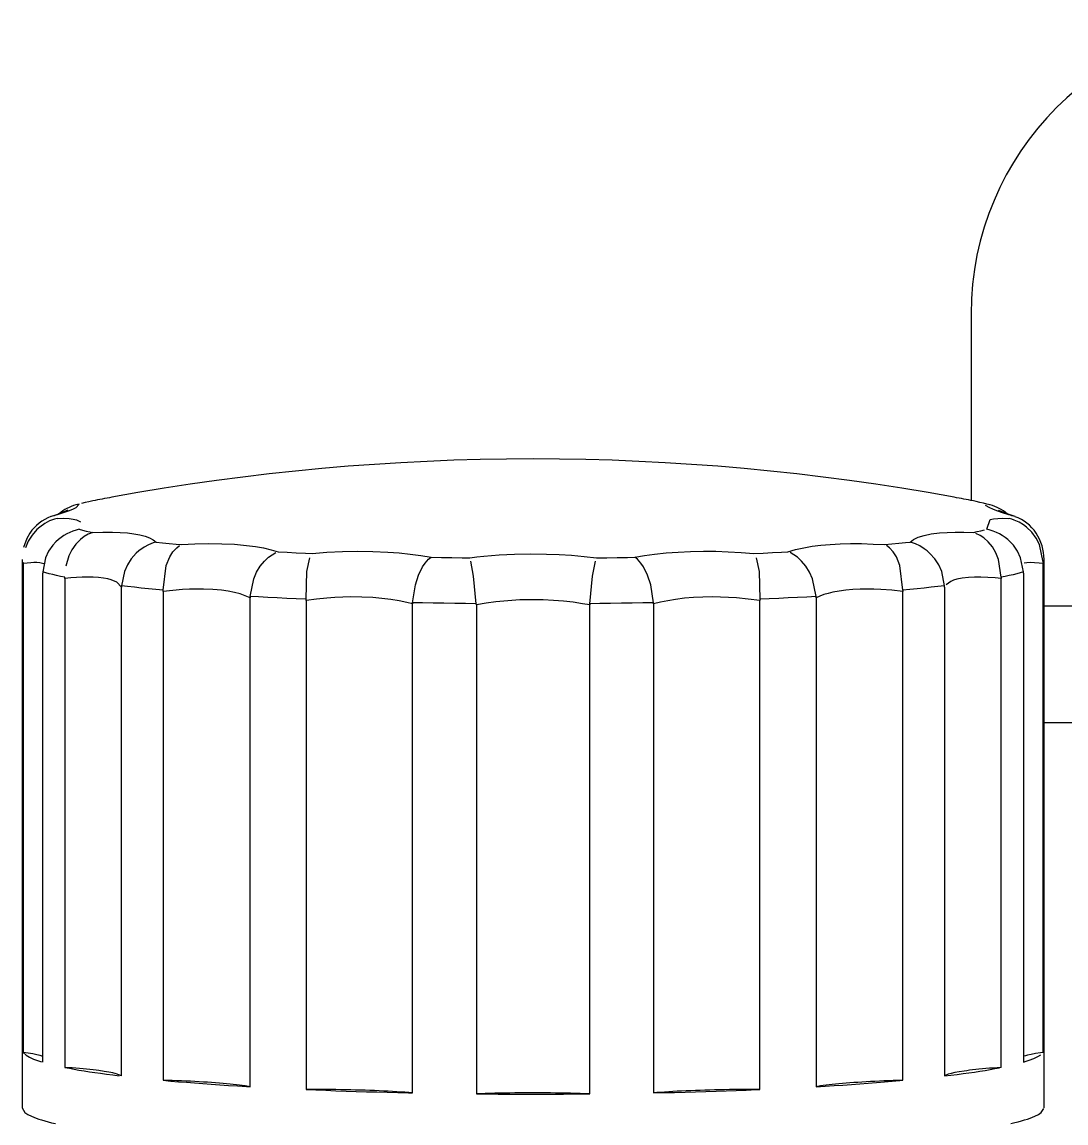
# Model space of a CAD drawing. Header units: millimetres. Extents: x 441156 to 441876, y 4514765 to 4515211.
# Drawn here: x 441489.779 to 441489.9578, y 4514937.398 to 4514937.5866 of the extents above; entities that cross this region are included whole.
import ezdxf

# ---------------------------------------------------------------- set-up
doc = ezdxf.new("R2010")
doc.units = ezdxf.units.MM
doc.layers.add('Piantone', color=5, linetype='Continuous')
doc.layers.add('Staffa', color=8, linetype='Continuous')

msp = doc.modelspace()

# ---------------------------------------------------------------- linework, layer by layer
at = {"layer": 'Piantone', "color": 254, "linetype": 'Continuous'}
for p, q in [((441489.7888053364, 4514937.504005873), (441489.788231937, 4514937.503871009)), ((441489.9447696859, 4514937.503870737), (441489.9441952985, 4514937.504005873)), ((441489.9447727884, 4514937.503869883), (441489.944670196, 4514937.503898003)), ((441489.7790003174, 4514937.494537937), (441489.7790003174, 4514937.400635974)), ((441489.7791761183, 4514937.493838386), (441489.7791757136, 4514937.494055315)), ((441489.9538249213, 4514937.494055315), (441489.9538245166, 4514937.493838386)), ((441489.9540003174, 4514937.400635974), (441489.9540003174, 4514937.494537937)), ((441489.7791761183, 4514937.493838386), (441489.7791761183, 4514937.410114742)), ((441489.7825481055, 4514937.492388393), (441489.7825463046, 4514937.492172554)), ((441489.7825463046, 4514937.40844891), (441489.7825463046, 4514937.492172554)), ((441489.9504543303, 4514937.492172554), (441489.9504525294, 4514937.492388393)), ((441489.9504543303, 4514937.492172554), (441489.9504543303, 4514937.40844891)), ((441489.9538245166, 4514937.410114742), (441489.9538245166, 4514937.493838386)), ((441489.7863385191, 4514937.491264476), (441489.7863359578, 4514937.491481359)), ((441489.7863385191, 4514937.491264476), (441489.7863385191, 4514937.407540833)), ((441489.9466646771, 4514937.491481359), (441489.9466621157, 4514937.491264476)), ((441489.9466621157, 4514937.407540833), (441489.9466621157, 4514937.491264476)), ((441489.7960463731, 4514937.490015493), (441489.7960425839, 4514937.489799568)), ((441489.7960425839, 4514937.406075925), (441489.7960425839, 4514937.489799568)), ((441489.8031696159, 4514937.489059296), (441489.8031652067, 4514937.489276073)), ((441489.8031696159, 4514937.489059296), (441489.8031696159, 4514937.405335653)), ((441489.8180424263, 4514937.488188067), (441489.8180371057, 4514937.487972002)), ((441489.9149635292, 4514937.487972002), (441489.9149582086, 4514937.488188067)), ((441489.9298354281, 4514937.489276073), (441489.929831019, 4514937.489059296)), ((441489.929831019, 4514937.405335653), (441489.929831019, 4514937.489059296)), ((441489.936958051, 4514937.489799568), (441489.9369542617, 4514937.490015493)), ((441489.936958051, 4514937.489799568), (441489.936958051, 4514937.406075925)), ((441489.8180371057, 4514937.404248359), (441489.8180371057, 4514937.487972002)), ((441489.82763933, 4514937.487488824), (441489.8276336048, 4514937.487705444)), ((441489.82763933, 4514937.487488824), (441489.82763933, 4514937.40376518)), ((441489.8458832162, 4514937.487126528), (441489.8458770061, 4514937.486910287)), ((441489.8458770061, 4514937.403186643), (441489.8458770061, 4514937.486910287)), ((441489.8567962527, 4514937.486742481), (441489.856789902, 4514937.486958915)), ((441489.8567962527, 4514937.486742481), (441489.8567962527, 4514937.403018837)), ((441489.8762107328, 4514937.486958915), (441489.8762043822, 4514937.486742481)), ((441489.8762043822, 4514937.403018837), (441489.8762043822, 4514937.486742481)), ((441489.8871236288, 4514937.486910287), (441489.8871174187, 4514937.487126528)), ((441489.8871236288, 4514937.486910287), (441489.8871236288, 4514937.403186643)), ((441489.9053670301, 4514937.487705444), (441489.9053613049, 4514937.487488824)), ((441489.9053613049, 4514937.40376518), (441489.9053613049, 4514937.487488824)), ((441489.9149635292, 4514937.487972002), (441489.9149635292, 4514937.404248359))]:
    msp.add_line(p, q, dxfattribs=at)
for points in [[(441489.7888053364, 4514937.504005873, 0), (441489.7889818585, 4514937.504008203, 0), (441489.7891105011, 4514937.503996727, 0), (441489.7892222441, 4514937.503927991, 0), (441489.7891206302, 4514937.503799216, 0), (441489.7887925233, 4514937.503604557, 0), (441489.7882407282, 4514937.503348518, 0), (441489.7876484514, 4514937.503103808, 0), (441489.7869218691, 4514937.502823083, 0), (441489.7860468211, 4514937.502501289, 0), (441489.7850407855, 4514937.502145112, 0)], [(441489.7911014564, 4514937.504555698, 0), (441489.7904330192, 4514937.504409488, 0), (441489.7898019014, 4514937.504262024, 0), (441489.7892084126, 4514937.504113377, 0), (441489.7888053364, 4514937.504005873, 0)], [(441489.9441952985, 4514937.504005873, 0), (441489.9436290304, 4514937.504155323, 0), (441489.9430249222, 4514937.504303644, 0), (441489.9423832702, 4514937.504450763, 0), (441489.9418991785, 4514937.504555698, 0)], [(441489.9479598494, 4514937.502145112, 0), (441489.9468744585, 4514937.502529927, 0), (441489.9459390774, 4514937.502875886, 0), (441489.9452505395, 4514937.503144516, 0), (441489.944690867, 4514937.503378532, 0), (441489.9442564588, 4514937.503580065, 0), (441489.9439604606, 4514937.503743672, 0), (441489.9438041046, 4514937.503869, 0), (441489.9437891946, 4514937.503954782, 0), (441489.9439195463, 4514937.504001082, 0), (441489.9441952985, 4514937.504005873, 0)], [(441489.7850407855, 4514937.501560001, 0), (441489.7849864461, 4514937.501547008, 0), (441489.7845598784, 4514937.501429756, 0), (441489.7841391778, 4514937.501286686, 0), (441489.7837244339, 4514937.501117402, 0), (441489.7833266311, 4514937.500926798, 0), (441489.7829158632, 4514937.500698455, 0), (441489.7825178758, 4514937.500443494, 0), (441489.7820258495, 4514937.500076087, 0), (441489.7815608286, 4514937.49966626, 0), (441489.781120789, 4514937.499209216, 0), (441489.7807160813, 4514937.49871227, 0), (441489.7803713141, 4514937.498210957, 0), (441489.780064376, 4514937.497679065, 0), (441489.7797948988, 4514937.497111366, 0), (441489.7795704045, 4514937.496518117, 0), (441489.7793999483, 4514937.495928089, 0), (441489.7792759764, 4514937.495321449, 0), (441489.7791998651, 4514937.494692828, 0), (441489.7791811664, 4514937.49437429, 0), (441489.7791757136, 4514937.494055315, 0)], [(441489.7868583909, 4514937.502946458, 0), (441489.7868534536, 4514937.502944126, 0), (441489.786801967, 4514937.502920724, 0), (441489.786673769, 4514937.502865234, 0), (441489.7864391796, 4514937.502768542, 0), (441489.7860620999, 4514937.502620208, 0), (441489.7855074501, 4514937.502411245, 0), (441489.784750296, 4514937.502136815, 0), (441489.783970579, 4514937.501862786, 0)], [(441489.7850407855, 4514937.502145112, 0), (441489.7849864225, 4514937.501987794, 0), (441489.784972051, 4514937.50183041, 0), (441489.7849976781, 4514937.501673037, 0), (441489.7850407855, 4514937.501560001, 0)], [(441489.7850407855, 4514937.501560001, 0), (441489.7861261764, 4514937.501574098, 0), (441489.7870615575, 4514937.501533912, 0), (441489.7877500954, 4514937.501453531, 0), (441489.7883097679, 4514937.501331358, 0), (441489.7887441761, 4514937.501164426, 0), (441489.7890401743, 4514937.500955431, 0), (441489.7891965302, 4514937.500704023, 0), (441489.7892114402, 4514937.50041236, 0), (441489.7890810886, 4514937.500075116, 0), (441489.7888053364, 4514937.499699241, 0)], [(441489.9441952985, 4514937.499699241, 0), (441489.9440187764, 4514937.499920311, 0), (441489.9438901338, 4514937.50012913, 0), (441489.9437783908, 4514937.500523535, 0), (441489.9438800046, 4514937.500858491, 0), (441489.9442081116, 4514937.501138379, 0), (441489.9447599067, 4514937.501350585, 0), (441489.9453521835, 4514937.501469214, 0), (441489.9460787658, 4514937.501544059, 0), (441489.9469538138, 4514937.501574908, 0), (441489.9479598494, 4514937.501560001, 0)], [(441489.9490324456, 4514937.501861989, 0), (441489.9488550555, 4514937.501923773, 0), (441489.9478610739, 4514937.502277106, 0), (441489.9471738292, 4514937.502531226, 0), (441489.9466847978, 4514937.502720152, 0), (441489.9463748953, 4514937.502845949, 0), (441489.9462077564, 4514937.502917497, 0), (441489.9461412898, 4514937.502947509, 0), (441489.9461344053, 4514937.502950753, 0)], [(441489.9479598494, 4514937.501560001, 0), (441489.9480142124, 4514937.501717318, 0), (441489.9480285839, 4514937.501874702, 0), (441489.9480029568, 4514937.502032075, 0), (441489.9479598494, 4514937.502145112, 0)], [(441489.9538249213, 4514937.494055315, 0), (441489.9538023347, 4514937.494672231, 0), (441489.9537304442, 4514937.495285408, 0), (441489.9536054884, 4514937.495908285, 0), (441489.9534302303, 4514937.496518117, 0), (441489.9532132458, 4514937.497093569, 0), (441489.9529520332, 4514937.497648879, 0), (441489.9526393964, 4514937.498194871, 0), (441489.9522845536, 4514937.49871227, 0), (441489.9518925695, 4514937.49919476, 0), (441489.9514642922, 4514937.499642745, 0), (441489.9509894364, 4514937.500064111, 0), (441489.950482759, 4514937.500443494, 0), (441489.9501072074, 4514937.500684987, 0), (441489.9497187821, 4514937.500903513, 0), (441489.9493153342, 4514937.501099912, 0), (441489.9489085849, 4514937.501268896, 0), (441489.9484654947, 4514937.501422097, 0), (441489.9480141887, 4514937.501547008, 0), (441489.9479598494, 4514937.501560001, 0)], [(441489.7888053364, 4514937.499699241, 0), (441489.7893716045, 4514937.499549789, 0), (441489.7899757127, 4514937.499401469, 0), (441489.7906173646, 4514937.49925435, 0), (441489.7911014564, 4514937.499149415, 0)], [(441489.9418991785, 4514937.499149415, 0), (441489.9425676157, 4514937.499295625, 0), (441489.9431987334, 4514937.499443089, 0), (441489.9437922222, 4514937.499591735, 0), (441489.9441952985, 4514937.499699241, 0)], [(441489.7803579145, 4514937.499047074, 0), (441489.7802049665, 4514937.498804942, 0), (441489.7798210164, 4514937.498100179, 0), (441489.779502897, 4514937.497351626, 0), (441489.7792575132, 4514937.496565113, 0), (441489.7790796336, 4514937.495669451, 0), (441489.7790035889, 4514937.494768239, 0), (441489.7790003175, 4514937.494536911, 0)], [(441489.7911014564, 4514937.499149415, 0), (441489.7910558206, 4514937.499134885, 0), (441489.7906974587, 4514937.499005333, 0), (441489.7903460487, 4514937.498850636, 0), (441489.7899999062, 4514937.498669658, 0), (441489.7896687715, 4514937.498467852, 0), (441489.7893271802, 4514937.498227469, 0), (441489.78899846, 4514937.497961818, 0), (441489.7885915749, 4514937.497579283, 0), (441489.7882112506, 4514937.497157779, 0), (441489.7878509021, 4514937.496686712, 0), (441489.7875237651, 4514937.496180241, 0), (441489.7872452241, 4514937.495667624, 0), (441489.78700088, 4514937.495128985, 0), (441489.7867873147, 4514937.494551766, 0), (441489.7866132874, 4514937.49395449, 0), (441489.7864833242, 4514937.493357747, 0), (441489.7863931496, 4514937.492749914, 0), (441489.7863428257, 4514937.492116951, 0), (441489.7863359578, 4514937.491481359, 0)], [(441489.7911014564, 4514937.499149415, 0), (441489.7928487802, 4514937.499207046, 0), (441489.7944854161, 4514937.499206386, 0), (441489.7958172309, 4514937.499157053, 0), (441489.7970420366, 4514937.499062304, 0), (441489.7981732203, 4514937.498919432, 0), (441489.7991824569, 4514937.498730496, 0), (441489.8000685867, 4514937.498495108, 0), (441489.8008231906, 4514937.498215271, 0), (441489.8014532577, 4514937.497885707, 0), (441489.8019410487, 4514937.49751309, 0)], [(441489.9310595862, 4514937.49751309, 0), (441489.9313229058, 4514937.497732827, 0), (441489.9316342659, 4514937.497938838, 0), (441489.9324379983, 4514937.498322608, 0), (441489.9334433823, 4514937.498640552, 0), (441489.9346828186, 4514937.49889635, 0), (441489.9361200913, 4514937.499077989, 0), (441489.9373895635, 4514937.499168007, 0), (441489.9387700016, 4514937.499210471, 0), (441489.9402842023, 4514937.499204602, 0), (441489.9418991785, 4514937.499149415, 0)], [(441489.9466646771, 4514937.491481359, 0), (441489.9466586184, 4514937.492098716, 0), (441489.9466115486, 4514937.492713721, 0), (441489.9465205468, 4514937.493339918, 0), (441489.9463873475, 4514937.49395449, 0), (441489.9462185539, 4514937.49453587, 0), (441489.9460122877, 4514937.495098365, 0), (441489.9457626645, 4514937.495652997, 0), (441489.9454768698, 4514937.496180241, 0), (441489.9451589101, 4514937.496673642, 0), (441489.9448094225, 4514937.497133579, 0), (441489.944419853, 4514937.49756823, 0), (441489.9440021748, 4514937.497961818, 0), (441489.9436914228, 4514937.498213857, 0), (441489.9433690814, 4514937.498443307, 0), (441489.9430333422, 4514937.498651066, 0), (441489.9426939635, 4514937.498831516, 0), (441489.9423233074, 4514937.498997223, 0), (441489.9419448142, 4514937.499134885, 0), (441489.9418991785, 4514937.499149415, 0)], [(441489.7848145783, 4514937.497573944, 0), (441489.7846859896, 4514937.497444577, 0), (441489.7842552424, 4514937.496962916, 0), (441489.7838838918, 4514937.496472524, 0), (441489.7835533223, 4514937.495954532, 0), (441489.783258861, 4514937.495396684, 0), (441489.7830125521, 4514937.494816717, 0), (441489.7828212791, 4514937.494234654, 0), (441489.7826793459, 4514937.493639215, 0), (441489.7825863667, 4514937.493016466, 0), (441489.7825481055, 4514937.492388393, 0)], [(441489.8019410487, 4514937.49751309, 0), (441489.8018892237, 4514937.497499495, 0), (441489.8014808301, 4514937.497377494, 0), (441489.8010777999, 4514937.49723059, 0), (441489.8006781666, 4514937.497057687, 0), (441489.8002932242, 4514937.496864004, 0), (441489.7998931939, 4514937.496632443, 0), (441489.7995051574, 4514937.496375746, 0), (441489.799020128, 4514937.496005008, 0), (441489.7985612986, 4514937.495595354, 0), (441489.7981206515, 4514937.495136409, 0), (441489.7977143733, 4514937.494641885, 0), (441489.7973622626, 4514937.494140374, 0), (441489.7970469003, 4514937.493612457, 0), (441489.7967638095, 4514937.493045732, 0), (441489.7965245563, 4514937.492458303, 0), (441489.7963360068, 4514937.491870404, 0), (441489.7961927616, 4514937.491270582, 0), (441489.7960942679, 4514937.490644891, 0), (441489.7960463731, 4514937.490015493, 0)], [(441489.8019410487, 4514937.49751309, 0), (441489.8030596476, 4514937.497389532, 0), (441489.8042093712, 4514937.497268164, 0), (441489.8053896552, 4514937.497149045, 0), (441489.8062563426, 4514937.497064868, 0)], [(441489.8031652067, 4514937.489276073, 0), (441489.8031540069, 4514937.489893351, 0), (441489.8031705787, 4514937.490509333, 0), (441489.8032166502, 4514937.491137637, 0), (441489.8032917251, 4514937.491755409, 0), (441489.8033919687, 4514937.492340924, 0), (441489.8035184097, 4514937.492908531, 0), (441489.803674911, 4514937.493469405, 0), (441489.8038571868, 4514937.494003843, 0), (441489.8040627714, 4514937.494505289, 0), (441489.8042913158, 4514937.49497411, 0), (441489.8045486111, 4514937.495418701, 0), (441489.8048269121, 4514937.495822986, 0), (441489.8050353833, 4514937.496083004, 0), (441489.8052527617, 4514937.496320749, 0), (441489.8054802969, 4514937.496537163, 0), (441489.8057113711, 4514937.496726381, 0), (441489.8059648864, 4514937.496901679, 0), (441489.8062249149, 4514937.497049155, 0), (441489.8062563426, 4514937.497064868, 0)], [(441489.8062563426, 4514937.497064868, 0), (441489.8074313665, 4514937.497135208, 0), (441489.8085901694, 4514937.497188515, 0), (441489.8109470423, 4514937.497243999, 0), (441489.8132001786, 4514937.497223486, 0), (441489.8153937953, 4514937.497122699, 0), (441489.8174442669, 4514937.496942072, 0), (441489.8189532903, 4514937.496743493, 0), (441489.8203565718, 4514937.496496818, 0), (441489.8216710623, 4514937.496197138, 0), (441489.8228635616, 4514937.495850343, 0)], [(441489.8180424263, 4514937.488188067, 0), (441489.8180918384, 4514937.488798711, 0), (441489.8181799359, 4514937.489411663, 0), (441489.8183087239, 4514937.490031613, 0), (441489.81847667, 4514937.490644899, 0), (441489.8186733044, 4514937.491221406, 0), (441489.8189038993, 4514937.491783354, 0), (441489.8191710306, 4514937.492334224, 0), (441489.8194701042, 4514937.492862033, 0), (441489.8197925425, 4514937.493353297, 0), (441489.8201419172, 4514937.493814918, 0), (441489.8205214309, 4514937.494249082, 0), (441489.8209241063, 4514937.494645759, 0), (441489.8212181065, 4514937.494899087, 0), (441489.8215208412, 4514937.495131026, 0), (441489.8218324019, 4514937.495341294, 0), (441489.8221442527, 4514937.495524605, 0), (441489.8224809109, 4514937.495693499, 0), (441489.8228226513, 4514937.495835323, 0), (441489.8228635616, 4514937.495850343, 0)], [(441489.8228635616, 4514937.495850343, 0), (441489.8243995717, 4514937.495767581, 0), (441489.825956237, 4514937.495687804, 0), (441489.8275327936, 4514937.495611052, 0), (441489.8286775413, 4514937.495557787, 0)], [(441489.8286775413, 4514937.495557787, 0), (441489.8299440151, 4514937.495665647, 0), (441489.8312109523, 4514937.495756233, 0), (441489.8338469586, 4514937.495888447, 0), (441489.8364492609, 4514937.495942553, 0), (441489.8390733295, 4514937.495915803, 0), (441489.8416229606, 4514937.495805871, 0), (441489.843572867, 4514937.495660448, 0), (441489.8454555697, 4514937.495464271, 0), (441489.8472959365, 4514937.495213075, 0), (441489.8490493112, 4514937.494911552, 0)], [(441489.8839513236, 4514937.494911552, 0), (441489.8855847033, 4514937.495194514, 0), (441489.8873016595, 4514937.495434579, 0), (441489.8892763335, 4514937.495646764, 0), (441489.8913262871, 4514937.495802746, 0), (441489.8934869767, 4514937.495902971, 0), (441489.8957038561, 4514937.495943106, 0), (441489.8978051563, 4514937.495926196, 0), (441489.8999350201, 4514937.495857307, 0), (441489.9021245586, 4514937.495733947, 0), (441489.9043230935, 4514937.495557787, 0)], [(441489.9043230935, 4514937.495557787, 0), (441489.9059134667, 4514937.495632343, 0), (441489.9074845035, 4514937.49570995, 0), (441489.909035433, 4514937.495790571, 0), (441489.9101370733, 4514937.495850343, 0)], [(441489.9101370733, 4514937.495850343, 0), (441489.9114361943, 4514937.496224402, 0), (441489.9128869791, 4514937.496544427, 0), (441489.9142766868, 4514937.496777775, 0), (441489.9157664909, 4514937.496964987, 0), (441489.9173799201, 4514937.497107193, 0), (441489.9190831038, 4514937.497199991, 0), (441489.9208766543, 4514937.497242937, 0), (441489.9227444469, 4514937.497235483, 0), (441489.9247151654, 4514937.497176058, 0), (441489.9267442923, 4514937.497064868, 0)], [(441489.9149582086, 4514937.488188067, 0), (441489.9149087965, 4514937.488798711, 0), (441489.914820699, 4514937.489411663, 0), (441489.914691911, 4514937.490031613, 0), (441489.9145239648, 4514937.490644899, 0), (441489.9143273305, 4514937.491221406, 0), (441489.9140967355, 4514937.491783354, 0), (441489.9138296043, 4514937.492334224, 0), (441489.9135305306, 4514937.492862033, 0), (441489.9132080923, 4514937.493353297, 0), (441489.9128587177, 4514937.493814918, 0), (441489.912479204, 4514937.494249082, 0), (441489.9120765286, 4514937.494645759, 0), (441489.9117825284, 4514937.494899087, 0), (441489.9114797937, 4514937.495131026, 0), (441489.911168233, 4514937.495341294, 0), (441489.9108563822, 4514937.495524605, 0), (441489.910519724, 4514937.495693499, 0), (441489.9101779836, 4514937.495835323, 0), (441489.9101370733, 4514937.495850343, 0)], [(441489.9267442923, 4514937.497064868, 0), (441489.9279461802, 4514937.497182335, 0), (441489.9291179221, 4514937.497302094, 0), (441489.9302589432, 4514937.497424084, 0), (441489.9310595862, 4514937.49751309, 0)], [(441489.9298354281, 4514937.489276073, 0), (441489.9298466279, 4514937.489893351, 0), (441489.9298300561, 4514937.490509333, 0), (441489.9297839847, 4514937.491137637, 0), (441489.9297089098, 4514937.491755409, 0), (441489.9296086662, 4514937.492340924, 0), (441489.9294822252, 4514937.492908531, 0), (441489.9293257238, 4514937.493469405, 0), (441489.9291434481, 4514937.494003843, 0), (441489.9289378634, 4514937.494505289, 0), (441489.9287093191, 4514937.49497411, 0), (441489.9284520238, 4514937.495418701, 0), (441489.9281737228, 4514937.495822986, 0), (441489.9279652516, 4514937.496083004, 0), (441489.9277478732, 4514937.496320749, 0), (441489.927520338, 4514937.496537163, 0), (441489.9272892638, 4514937.496726381, 0), (441489.9270357484, 4514937.496901679, 0), (441489.92677572, 4514937.497049155, 0), (441489.9267442923, 4514937.497064868, 0)], [(441489.9369542617, 4514937.490015493, 0), (441489.9369084574, 4514937.49062685, 0), (441489.9368148865, 4514937.491234834, 0), (441489.9366695145, 4514937.491852824, 0), (441489.9364760786, 4514937.492458303, 0), (441489.9362438825, 4514937.493030112, 0), (441489.9359701226, 4514937.493582417, 0), (441489.9356476365, 4514937.494126051, 0), (441489.9352862615, 4514937.494641885, 0), (441489.9348912918, 4514937.495123661, 0), (441489.9344636772, 4514937.495571804, 0), (441489.9339934514, 4514937.495994279, 0), (441489.9334954775, 4514937.496375746, 0), (441489.9331285701, 4514937.496619308, 0), (441489.9327508466, 4514937.496840398, 0), (441489.9323602637, 4514937.497039877, 0), (441489.9319681618, 4514937.497212369, 0), (441489.9315428236, 4514937.497369821, 0), (441489.9311114111, 4514937.497499495, 0), (441489.9310595862, 4514937.49751309, 0)], [(441489.9504525294, 4514937.492388393, 0), (441489.9504161394, 4514937.492998486, 0), (441489.9503280991, 4514937.49360368, 0), (441489.9501842607, 4514937.494217225, 0), (441489.9499880828, 4514937.494816717, 0), (441489.9497490788, 4514937.495381285, 0), (441489.9494644258, 4514937.495925007, 0), (441489.9491264839, 4514937.496458491, 0), (441489.9487453925, 4514937.496962916, 0), (441489.9483266631, 4514937.497432187, 0), (441489.9481963218, 4514937.49756384, 0)], [(441489.7791757136, 4514937.494055315, 0), (441489.7790772853, 4514937.49421814, 0), (441489.7790188207, 4514937.494381111, 0), (441489.7790003174, 4514937.494537937, 0)], [(441489.7827256093, 4514937.493791888, 0), (441489.7824962703, 4514937.493870395, 0), (441489.7820686761, 4514937.493952567, 0), (441489.7815403643, 4514937.493993024, 0), (441489.7810439515, 4514937.493995177, 0), (441489.7804859952, 4514937.493970366, 0), (441489.7798604003, 4514937.493917938, 0), (441489.7791761183, 4514937.493838386, 0)], [(441489.8276336048, 4514937.487705444, 0), (441489.8276064973, 4514937.488322133, 0), (441489.8275905722, 4514937.488938126, 0), (441489.8275861566, 4514937.489567069, 0), (441489.8275940519, 4514937.490186118, 0), (441489.8276136547, 4514937.490773475, 0), (441489.8276450198, 4514937.491343507, 0), (441489.8276895229, 4514937.491907469, 0), (441489.8277462944, 4514937.49244558, 0), (441489.8278147075, 4514937.492951238, 0), (441489.8278947429, 4514937.4934248, 0), (441489.8279887306, 4514937.49387479, 0), (441489.828094087, 4514937.494284971, 0), (441489.8281751326, 4514937.494549438, 0), (441489.828261329, 4514937.494791849, 0), (441489.8283532162, 4514937.495013172, 0), (441489.8284481148, 4514937.495207399, 0), (441489.8285539118, 4514937.495388219, 0), (441489.8286641123, 4514937.495541384, 0), (441489.8286775413, 4514937.495557787, 0)], [(441489.8458832162, 4514937.487126528, 0), (441489.845930806, 4514937.487740848, 0), (441489.8460022744, 4514937.488354068, 0), (441489.8461000414, 4514937.488979771, 0), (441489.8462211444, 4514937.489595227, 0), (441489.8463599049, 4514937.490178804, 0), (441489.8465181168, 4514937.490744812, 0), (441489.8466995574, 4514937.491304431, 0), (441489.846898373, 4514937.491838036, 0), (441489.8471115178, 4514937.492339103, 0), (441489.847338384, 4514937.492808008, 0), (441489.8475839561, 4514937.493253189, 0), (441489.8478402189, 4514937.493658582, 0), (441489.8480268019, 4514937.493919702, 0), (441489.8482170827, 4514937.49415881, 0), (441489.8484120425, 4514937.494376863, 0), (441489.8486060282, 4514937.494567947, 0), (441489.8488145939, 4514937.494745508, 0), (441489.8490242501, 4514937.494895518, 0), (441489.8490493112, 4514937.494911552, 0)], [(441489.8490493112, 4514937.494911552, 0), (441489.8508174672, 4514937.494879568, 0), (441489.8525933173, 4514937.494851005, 0), (441489.8543759904, 4514937.494825877, 0), (441489.8556607251, 4514937.494809949, 0)], [(441489.8556607251, 4514937.494809949, 0), (441489.8568658934, 4514937.494955792, 0), (441489.8580881534, 4514937.495084632, 0), (441489.8606853518, 4514937.495297269, 0), (441489.8633229443, 4514937.495431902, 0), (441489.8660609631, 4514937.495487556, 0), (441489.8688022307, 4514937.495458933, 0), (441489.8709578327, 4514937.495376604, 0), (441489.8730928748, 4514937.495242171, 0), (441489.8752371426, 4514937.49505221, 0), (441489.8773399098, 4514937.494809949, 0)], [(441489.856789902, 4514937.486958915, 0), (441489.8567501564, 4514937.487574577, 0), (441489.8567036553, 4514937.488189611, 0), (441489.8566492851, 4514937.488817651, 0), (441489.8565890485, 4514937.489435894, 0), (441489.8565256461, 4514937.490022577, 0), (441489.8564581522, 4514937.490592054, 0), (441489.8563852893, 4514937.491155582, 0), (441489.8563097093, 4514937.491693404, 0), (441489.8562326991, 4514937.492198929, 0), (441489.8561545721, 4514937.492672522, 0), (441489.8560739157, 4514937.493122716, 0), (441489.8559936201, 4514937.493533282, 0), (441489.8559374649, 4514937.493798132, 0), (441489.8558820827, 4514937.494041015, 0), (441489.8558272389, 4514937.494262908, 0), (441489.8557745157, 4514937.494457783, 0), (441489.8557198337, 4514937.494639389, 0), (441489.8556669144, 4514937.494793435, 0), (441489.8556607251, 4514937.494809949, 0)], [(441489.8762107328, 4514937.486958915, 0), (441489.8762504784, 4514937.487574577, 0), (441489.8762969795, 4514937.488189611, 0), (441489.8763513498, 4514937.488817651, 0), (441489.8764115864, 4514937.489435894, 0), (441489.8764749888, 4514937.490022577, 0), (441489.8765424826, 4514937.490592054, 0), (441489.8766153455, 4514937.491155582, 0), (441489.8766909256, 4514937.491693404, 0), (441489.8767679357, 4514937.492198929, 0), (441489.8768460628, 4514937.492672522, 0), (441489.8769267192, 4514937.493122716, 0), (441489.8770070148, 4514937.493533282, 0), (441489.87706317, 4514937.493798132, 0), (441489.8771185522, 4514937.494041015, 0), (441489.877173396, 4514937.494262908, 0), (441489.8772261192, 4514937.494457783, 0), (441489.8772808012, 4514937.494639389, 0), (441489.8773337205, 4514937.494793435, 0), (441489.8773399098, 4514937.494809949, 0)], [(441489.8773399098, 4514937.494809949, 0), (441489.8791269459, 4514937.4948326, 0), (441489.8809077871, 4514937.494858696, 0), (441489.88268156, 4514937.494888224, 0), (441489.8839513236, 4514937.494911552, 0)], [(441489.8871174187, 4514937.487126528, 0), (441489.8870698289, 4514937.487740848, 0), (441489.8869983605, 4514937.488354068, 0), (441489.8869005935, 4514937.488979771, 0), (441489.8867794905, 4514937.489595227, 0), (441489.88664073, 4514937.490178804, 0), (441489.886482518, 4514937.490744812, 0), (441489.8863010775, 4514937.491304431, 0), (441489.8861022618, 4514937.491838036, 0), (441489.8858891171, 4514937.492339103, 0), (441489.8856622509, 4514937.492808008, 0), (441489.8854166788, 4514937.493253189, 0), (441489.885160416, 4514937.493658582, 0), (441489.884973833, 4514937.493919702, 0), (441489.8847835521, 4514937.49415881, 0), (441489.8845885924, 4514937.494376863, 0), (441489.8843946067, 4514937.494567947, 0), (441489.884186041, 4514937.494745508, 0), (441489.8839763848, 4514937.494895518, 0), (441489.8839513236, 4514937.494911552, 0)], [(441489.9053670301, 4514937.487705444, 0), (441489.9053941375, 4514937.488322133, 0), (441489.9054100626, 4514937.488938126, 0), (441489.9054144783, 4514937.489567069, 0), (441489.905406583, 4514937.490186118, 0), (441489.9053869802, 4514937.490773475, 0), (441489.9053556151, 4514937.491343507, 0), (441489.905311112, 4514937.491907469, 0), (441489.9052543404, 4514937.49244558, 0), (441489.9051859273, 4514937.492951238, 0), (441489.905105892, 4514937.4934248, 0), (441489.9050119043, 4514937.49387479, 0), (441489.9049065479, 4514937.494284971, 0), (441489.9048255022, 4514937.494549438, 0), (441489.9047393059, 4514937.494791849, 0), (441489.9046474187, 4514937.495013172, 0), (441489.9045525201, 4514937.495207399, 0), (441489.9044467231, 4514937.495388219, 0), (441489.9043365226, 4514937.495541384, 0), (441489.9043230935, 4514937.495557787, 0)], [(441489.9538245166, 4514937.493838386, 0), (441489.9531491561, 4514937.493917046, 0), (441489.9523518186, 4514937.493980053, 0), (441489.9516538771, 4514937.493997161, 0), (441489.9510554124, 4514937.493966703, 0), (441489.9505702234, 4514937.493887404, 0), (441489.9502695138, 4514937.493789523, 0)], [(441489.9540003174, 4514937.494537937, 0), (441489.953980318, 4514937.494374895, 0), (441489.9539203289, 4514937.494211928, 0), (441489.9538249213, 4514937.494055315, 0)], [(441489.7863359578, 4514937.491481359, 0), (441489.7856044997, 4514937.491631432, 0), (441489.7849100215, 4514937.491782831, 0), (441489.7842528407, 4514937.491935492, 0), (441489.7836332577, 4514937.49208934, 0), (441489.7830515556, 4514937.49224431, 0), (441489.7825481055, 4514937.492388393, 0)], [(441489.9504525294, 4514937.492388393, 0), (441489.949906056, 4514937.492232453, 0), (441489.9493214553, 4514937.492077567, 0), (441489.9486989947, 4514937.491923805, 0), (441489.9480389586, 4514937.49177124, 0), (441489.9473416487, 4514937.491619938, 0), (441489.9466646771, 4514937.491481359, 0)], [(441489.7960425839, 4514937.489799568, 0), (441489.796040204, 4514937.489803953, 0), (441489.7957076569, 4514937.490237985, 0), (441489.7952150924, 4514937.490613194, 0), (441489.794784622, 4514937.490835054, 0), (441489.7942803116, 4514937.491026926, 0), (441489.7937045567, 4514937.491187715, 0), (441489.7929574723, 4514937.491333164, 0), (441489.7921215834, 4514937.491436383, 0), (441489.7911821007, 4514937.491497546, 0), (441489.7901591941, 4514937.491514164, 0), (441489.7892789724, 4514937.49149516, 0), (441489.7883510149, 4514937.491447514, 0), (441489.7873659937, 4514937.491370335, 0), (441489.7863385191, 4514937.491264476, 0)], [(441489.9466621157, 4514937.491264476, 0), (441489.9456483627, 4514937.491369095, 0), (441489.9443811844, 4514937.49146393, 0), (441489.9431921753, 4514937.491509936, 0), (441489.94206519, 4514937.491505826, 0), (441489.9410335801, 4514937.491450005, 0), (441489.9399779314, 4514937.49132267, 0), (441489.9390629605, 4514937.491128738, 0), (441489.9385196579, 4514937.490957472, 0), (441489.938047169, 4514937.490755936, 0), (441489.9376476445, 4514937.490525261, 0), (441489.937240791, 4514937.49018503, 0), (441489.936958051, 4514937.489799568, 0)], [(441489.8031652067, 4514937.489276073, 0), (441489.8018889435, 4514937.48939529, 0), (441489.8006422162, 4514937.489516858, 0), (441489.7994255945, 4514937.489640721, 0), (441489.7982396346, 4514937.489766823, 0), (441489.7970848787, 4514937.489895106, 0), (441489.7960463731, 4514937.490015493, 0)], [(441489.8180371057, 4514937.487972002, 0), (441489.8172293162, 4514937.488318984, 0), (441489.816351003, 4514937.488614881, 0), (441489.8153842037, 4514937.488868563, 0), (441489.8143112808, 4514937.489082175, 0), (441489.8131555169, 4514937.489249198, 0), (441489.8116539939, 4514937.489387472, 0), (441489.8100503239, 4514937.489455147, 0), (441489.808895157, 4514937.489460298, 0), (441489.8077004139, 4514937.489431934, 0), (441489.8064723759, 4514937.489370311, 0), (441489.8048412846, 4514937.489241757, 0), (441489.8031696159, 4514937.489059296, 0)], [(441489.8276336048, 4514937.487705444, 0), (441489.8259664727, 4514937.487779427, 0), (441489.8243178697, 4514937.487856501, 0), (441489.8226885497, 4514937.487936628, 0), (441489.8210792573, 4514937.488019773, 0), (441489.8194907282, 4514937.488105897, 0), (441489.8180424263, 4514937.488188067, 0)], [(441489.9149582086, 4514937.488188067, 0), (441489.9133895048, 4514937.488099225, 0), (441489.9117993665, 4514937.488013326, 0), (441489.9101885206, 4514937.48793041, 0), (441489.9085577035, 4514937.487850514, 0), (441489.9069076608, 4514937.487773676, 0), (441489.9053670301, 4514937.487705444, 0)], [(441489.929831019, 4514937.489059296, 0), (441489.9298128315, 4514937.489061546, 0), (441489.9279164906, 4514937.489264066, 0), (441489.9260743489, 4514937.489396774, 0), (441489.9248476185, 4514937.489446503, 0), (441489.9236564164, 4514937.489462265, 0), (441489.9225071253, 4514937.489443877, 0), (441489.921244357, 4514937.489380567, 0), (441489.9200467651, 4514937.489272572, 0), (441489.9188991198, 4514937.489116948, 0), (441489.9178302427, 4514937.488916297, 0), (441489.9170308068, 4514937.48872283, 0), (441489.9162877071, 4514937.488501614, 0), (441489.9155948747, 4514937.48825016, 0), (441489.9149635292, 4514937.487972002, 0)], [(441489.9369542617, 4514937.490015493, 0), (441489.9358287994, 4514937.489885247, 0), (441489.934671645, 4514937.489757128, 0), (441489.9334833274, 4514937.489631196, 0), (441489.9322643899, 4514937.489507505, 0), (441489.9310153897, 4514937.489386114, 0), (441489.9298354281, 4514937.489276073, 0)], [(441489.8458770061, 4514937.486910287, 0), (441489.8449026439, 4514937.487160301, 0), (441489.843555209, 4514937.487446349, 0), (441489.8421358181, 4514937.487683113, 0), (441489.8406181034, 4514937.487872416, 0), (441489.8390406474, 4514937.488007402, 0), (441489.8371725014, 4514937.488093891, 0), (441489.8352510654, 4514937.488107393, 0), (441489.8339072114, 4514937.488074139, 0), (441489.8325483747, 4514937.488006532, 0), (441489.8311815833, 4514937.487905032, 0), (441489.8294091932, 4514937.487724174, 0), (441489.82763933, 4514937.487488824, 0)], [(441489.856789902, 4514937.486958915, 0), (441489.8549329817, 4514937.486978741, 0), (441489.8530813491, 4514937.487002023, 0), (441489.8512358507, 4514937.48702875, 0), (441489.8493973302, 4514937.487058909, 0), (441489.8475666279, 4514937.487092487, 0), (441489.8458832162, 4514937.487126528, 0)], [(441489.8762043822, 4514937.486742481, 0), (441489.8749954698, 4514937.486958942, 0), (441489.873370469, 4514937.48719931, 0), (441489.871709339, 4514937.487388734, 0), (441489.8699832852, 4514937.487528186, 0), (441489.8682378193, 4514937.487612106, 0), (441489.8662283764, 4514937.487639005, 0), (441489.8642209278, 4514937.487592127, 0), (441489.8628504755, 4514937.48751716, 0), (441489.8614914409, 4514937.487407786, 0), (441489.8601507513, 4514937.487264678, 0), (441489.8584508389, 4514937.487030457, 0), (441489.8567962527, 4514937.486742481, 0)], [(441489.8871174187, 4514937.487126528, 0), (441489.8852946821, 4514937.487089806, 0), (441489.8834633541, 4514937.487056488, 0), (441489.8816242717, 4514937.48702659, 0), (441489.8797782757, 4514937.487000126, 0), (441489.87792621, 4514937.486977108, 0), (441489.8762107328, 4514937.486958915, 0)], [(441489.9053613049, 4514937.487488824, 0), (441489.9053422909, 4514937.487491644, 0), (441489.9033304576, 4514937.487754226, 0), (441489.90131725, 4514937.487946182, 0), (441489.8999410188, 4514937.488035914, 0), (441489.8985746716, 4514937.48809098, 0), (441489.8972254228, 4514937.488110988, 0), (441489.8955870431, 4514937.488086961, 0), (441489.8939891181, 4514937.488009343, 0), (441489.8924062744, 4514937.487874896, 0), (441489.8908833803, 4514937.48768581, 0), (441489.8895679188, 4514937.487469171, 0), (441489.8883120452, 4514937.487210005, 0), (441489.8871236288, 4514937.486910287, 0)], [(441489.7791761183, 4514937.410114742, 0), (441489.7793146014, 4514937.409952139, 0), (441489.7794929398, 4514937.40978983, 0), (441489.7797110519, 4514937.40962789, 0), (441489.7799688379, 4514937.409466395, 0), (441489.7802661801, 4514937.409305416, 0), (441489.7806029423, 4514937.409145028, 0), (441489.7809789709, 4514937.408985306, 0), (441489.7813940938, 4514937.408826319, 0), (441489.7818481213, 4514937.408668143, 0), (441489.7823408458, 4514937.408510848, 0), (441489.7825463046, 4514937.40844891, 0)], [(441489.7825463046, 4514937.409417355, 0), (441489.7823375606, 4514937.4094912, 0), (441489.782099374, 4514937.409564366, 0), (441489.7818320349, 4514937.409636763, 0), (441489.7815358691, 4514937.409708302, 0), (441489.7812112374, 4514937.409778898, 0), (441489.7808585351, 4514937.409848462, 0), (441489.7804781923, 4514937.409916911, 0), (441489.7800706721, 4514937.409984162, 0), (441489.7796364711, 4514937.410050132, 0), (441489.7791761183, 4514937.410114742, 0)], [(441489.9504543303, 4514937.40844891, 0), (441489.9509622952, 4514937.408605836, 0), (441489.9514316499, 4514937.408763672, 0), (441489.95186218, 4514937.408922347, 0), (441489.9522536887, 4514937.409081788, 0), (441489.952605997, 4514937.409241921, 0), (441489.9529189438, 4514937.409402675, 0), (441489.9531923861, 4514937.409563975, 0), (441489.9534261988, 4514937.409725748, 0), (441489.9536202751, 4514937.409887919, 0), (441489.9537745264, 4514937.410050415, 0), (441489.9538245166, 4514937.410114742, 0)], [(441489.9538245166, 4514937.410114742, 0), (441489.9533641638, 4514937.410050132, 0), (441489.9529299628, 4514937.409984162, 0), (441489.9525224426, 4514937.409916911, 0), (441489.9521420997, 4514937.409848462, 0), (441489.9517893976, 4514937.409778898, 0), (441489.9514647658, 4514937.409708302, 0), (441489.9511685999, 4514937.409636763, 0), (441489.9509012608, 4514937.409564366, 0), (441489.9506630743, 4514937.4094912, 0), (441489.9504543303, 4514937.409417355, 0)], [(441489.7863385191, 4514937.407540833, 0), (441489.7871067473, 4514937.407392163, 0), (441489.7879112686, 4514937.407244959, 0), (441489.7887517153, 4514937.407099288, 0), (441489.7896277031, 4514937.406955216, 0), (441489.7905388318, 4514937.406812808, 0), (441489.7914846847, 4514937.406672132, 0), (441489.7924648295, 4514937.406533251, 0), (441489.7934788181, 4514937.406396226, 0), (441489.7945261871, 4514937.406261124, 0), (441489.7956064575, 4514937.406128002, 0), (441489.7960425839, 4514937.406075925, 0)], [(441489.7960425839, 4514937.406075925, 0), (441489.7959187293, 4514937.406151209, 0), (441489.7957648044, 4514937.40622607, 0), (441489.7955809968, 4514937.406300417, 0), (441489.7953675305, 4514937.406374161, 0), (441489.7951246655, 4514937.406447209, 0), (441489.7948526976, 4514937.406519475, 0), (441489.7945519583, 4514937.40659087, 0), (441489.794222814, 4514937.406661306, 0), (441489.7938656656, 4514937.406730698, 0), (441489.7934809484, 4514937.406798962, 0), (441489.7930691309, 4514937.406866013, 0), (441489.7926307149, 4514937.406931772, 0), (441489.7921662348, 4514937.406996156, 0), (441489.7916762561, 4514937.407059089, 0), (441489.791161376, 4514937.407120493, 0), (441489.7906222218, 4514937.407180293, 0), (441489.7900594503, 4514937.407238417, 0), (441489.7894737471, 4514937.407294795, 0), (441489.788865826, 4514937.407349356, 0), (441489.7882364275, 4514937.407402034, 0), (441489.7875863184, 4514937.407452767, 0), (441489.7869162909, 4514937.40750149, 0), (441489.7863385191, 4514937.407540833, 0)], [(441489.936958051, 4514937.406075925, 0), (441489.9380511959, 4514937.406208245, 0), (441489.9391116326, 4514937.406342572, 0), (441489.9401388767, 4514937.406478843, 0), (441489.9411324583, 4514937.406616998, 0), (441489.9420919234, 4514937.406756973, 0), (441489.9430168333, 4514937.406898702, 0), (441489.9439067652, 4514937.407042124, 0), (441489.9447613123, 4514937.407187171, 0), (441489.9455800841, 4514937.407333777, 0), (441489.9463627061, 4514937.407481875, 0), (441489.9466621157, 4514937.407540833, 0)], [(441489.9466621157, 4514937.407540833, 0), (441489.9459759824, 4514937.407493842, 0), (441489.9453090833, 4514937.407444794, 0), (441489.9446622308, 4514937.407393746, 0), (441489.9440362132, 4514937.407340762, 0), (441489.9434317931, 4514937.407285906, 0), (441489.9428497068, 4514937.407229246, 0), (441489.9422906636, 4514937.407170849, 0), (441489.9417553446, 4514937.407110788, 0), (441489.941244402, 4514937.407049134, 0), (441489.9407584582, 4514937.406985965, 0), (441489.9402981054, 4514937.406921355, 0), (441489.9398639044, 4514937.406855385, 0), (441489.9394563842, 4514937.406788134, 0), (441489.9390760413, 4514937.406719684, 0), (441489.9387233391, 4514937.406650119, 0), (441489.9383987074, 4514937.406579524, 0), (441489.9381025415, 4514937.406507985, 0), (441489.9378352024, 4514937.406435588, 0), (441489.9375970158, 4514937.406362422, 0), (441489.9373882719, 4514937.406288576, 0), (441489.937209225, 4514937.40621414, 0), (441489.9370600931, 4514937.406139206, 0), (441489.936958051, 4514937.406075925, 0)], [(441489.8031696159, 4514937.405335653, 0), (441489.8044749293, 4514937.40521885, 0), (441489.8058085964, 4514937.405104505, 0), (441489.8071700075, 4514937.404992672, 0), (441489.8085585402, 4514937.404883401, 0), (441489.8099735599, 4514937.404776742, 0), (441489.8114144196, 4514937.404672744, 0), (441489.8128804606, 4514937.404571455, 0), (441489.814371013, 4514937.40447292, 0), (441489.8158853952, 4514937.404377186, 0), (441489.817422915, 4514937.404284296, 0), (441489.8180371057, 4514937.404248359, 0)], [(441489.8180371057, 4514937.404248359, 0), (441489.8176252882, 4514937.40431541, 0), (441489.8171868723, 4514937.404381169, 0), (441489.816722392, 4514937.404445553, 0), (441489.8162324134, 4514937.404508485, 0), (441489.8157175333, 4514937.40456989, 0), (441489.8151783791, 4514937.404629691, 0), (441489.8146156076, 4514937.404687814, 0), (441489.8140299045, 4514937.404744191, 0), (441489.8134219833, 4514937.404798753, 0), (441489.8127925848, 4514937.404851431, 0), (441489.8121424757, 4514937.404902163, 0), (441489.8114724482, 4514937.404950887, 0), (441489.8107833185, 4514937.404997543, 0), (441489.8100759262, 4514937.405042075, 0), (441489.8093511332, 4514937.405084427, 0), (441489.8086098225, 4514937.40512455, 0), (441489.8078528973, 4514937.405162393, 0), (441489.8070812799, 4514937.405197911, 0), (441489.8062959102, 4514937.40523106, 0), (441489.8054977452, 4514937.4052618, 0), (441489.8046877573, 4514937.405290093, 0), (441489.8038669333, 4514937.405315906, 0), (441489.8031696159, 4514937.405335653, 0)], [(441489.9149635292, 4514937.404248359, 0), (441489.9165100046, 4514937.404340113, 0), (441489.9180336192, 4514937.404434728, 0), (441489.9195336763, 4514937.404532161, 0), (441489.9210094903, 4514937.404632366, 0), (441489.9224603865, 4514937.404735298, 0), (441489.9238857017, 4514937.404840911, 0), (441489.9252847844, 4514937.404949155, 0), (441489.9266569949, 4514937.405059981, 0), (441489.928001706, 4514937.405173339, 0), (441489.929318303, 4514937.405289176, 0), (441489.929831019, 4514937.405335653, 0)], [(441489.929831019, 4514937.405335653, 0), (441489.9290018629, 4514937.40531195, 0), (441489.9281827035, 4514937.405285738, 0), (441489.9273745388, 4514937.405257052, 0), (441489.9265783533, 4514937.405225924, 0), (441489.9257951172, 4514937.405192394, 0), (441489.9250257846, 4514937.405156502, 0), (441489.924271293, 4514937.405118291, 0), (441489.9235325614, 4514937.405077809, 0), (441489.92281049, 4514937.405035105, 0), (441489.9221059585, 4514937.40499023, 0), (441489.9214198251, 4514937.404943239, 0), (441489.920752926, 4514937.404894191, 0), (441489.9201060736, 4514937.404843143, 0), (441489.9194800559, 4514937.404790159, 0), (441489.9188756357, 4514937.404735303, 0), (441489.9182935494, 4514937.404678643, 0), (441489.9177345063, 4514937.404620246, 0), (441489.9171991873, 4514937.404560184, 0), (441489.9166882446, 4514937.404498531, 0), (441489.9162023009, 4514937.404435361, 0), (441489.9157419481, 4514937.404370752, 0), (441489.9153077471, 4514937.404304781, 0), (441489.9149635292, 4514937.404248359, 0)], [(441489.8458770061, 4514937.403186643, 0), (441489.845226897, 4514937.403237375, 0), (441489.8445568695, 4514937.403286099, 0), (441489.8438677397, 4514937.403332755, 0), (441489.8431603474, 4514937.403377287, 0), (441489.8424355544, 4514937.40341964, 0), (441489.8416942438, 4514937.403459762, 0), (441489.8409373186, 4514937.403497605, 0), (441489.8401657011, 4514937.403533123, 0), (441489.8393803315, 4514937.403566272, 0), (441489.8385821665, 4514937.403597012, 0), (441489.8377721785, 4514937.403625306, 0), (441489.8369513545, 4514937.403651118, 0), (441489.8361206945, 4514937.403674418, 0), (441489.8352812105, 4514937.403695177, 0), (441489.8344339254, 4514937.403713371, 0), (441489.8335798713, 4514937.403728976, 0), (441489.8327200888, 4514937.403741973, 0), (441489.8318556254, 4514937.403752348, 0), (441489.8309875344, 4514937.403760087, 0), (441489.8301168734, 4514937.40376518, 0), (441489.8292447031, 4514937.403767623, 0), (441489.8283720862, 4514937.403767411, 0), (441489.82763933, 4514937.40376518, 0)], [(441489.82763933, 4514937.40376518, 0), (441489.8293242886, 4514937.403694331, 0), (441489.8310262416, 4514937.403626638, 0), (441489.8327444107, 4514937.403562131, 0), (441489.8344780108, 4514937.40350084, 0), (441489.8362262491, 4514937.403442794, 0), (441489.8379883266, 4514937.403388019, 0), (441489.8397634379, 4514937.40333654, 0), (441489.8415507713, 4514937.403288379, 0), (441489.8433495099, 4514937.403243561, 0), (441489.8451588314, 4514937.403202104, 0), (441489.8458770061, 4514937.403186643, 0)], [(441489.9053613049, 4514937.40376518, 0), (441489.9044891346, 4514937.403767623, 0), (441489.9036165177, 4514937.403767411, 0), (441489.9027445173, 4514937.403764544, 0), (441489.9018741957, 4514937.403759028, 0), (441489.9010066135, 4514937.403750867, 0), (441489.9001428274, 4514937.403740073, 0), (441489.8992838901, 4514937.403726657, 0), (441489.8984308479, 4514937.403710637, 0), (441489.8975847401, 4514937.403692032, 0), (441489.8967465977, 4514937.403670865, 0), (441489.8959174416, 4514937.403647161, 0), (441489.8950982823, 4514937.40362095, 0), (441489.8942901175, 4514937.403592263, 0), (441489.8934939321, 4514937.403561136, 0), (441489.892710696, 4514937.403527605, 0), (441489.8919413634, 4514937.403491713, 0), (441489.8911868717, 4514937.403453503, 0), (441489.8904481402, 4514937.403413021, 0), (441489.8897260687, 4514937.403370316, 0), (441489.8890215372, 4514937.403325441, 0), (441489.8883354038, 4514937.403278451, 0), (441489.8876685047, 4514937.403229402, 0), (441489.8871236288, 4514937.403186643, 0)], [(441489.8871236288, 4514937.403186643, 0), (441489.8889369071, 4514937.403226765, 0), (441489.8907399289, 4514937.403270257, 0), (441489.8925318701, 4514937.403317099, 0), (441489.8943119115, 4514937.403367268, 0), (441489.8960792394, 4514937.403420743, 0), (441489.8978330459, 4514937.403477498, 0), (441489.8995725292, 4514937.40353751, 0), (441489.9012968944, 4514937.403600748, 0), (441489.9030053529, 4514937.403667185, 0), (441489.9046971239, 4514937.403736791, 0), (441489.9053613049, 4514937.40376518, 0)], [(441489.8762043822, 4514937.403018837, 0), (441489.8753943943, 4514937.40304713, 0), (441489.8745735703, 4514937.403072943, 0), (441489.8737429103, 4514937.403096244, 0), (441489.8729034263, 4514937.403117003, 0), (441489.8720561411, 4514937.403135196, 0), (441489.871202087, 4514937.403150801, 0), (441489.8703423045, 4514937.403163798, 0), (441489.8694778412, 4514937.403174173, 0), (441489.8686097502, 4514937.403181912, 0), (441489.8677390891, 4514937.403187006, 0), (441489.8668669189, 4514937.403189448, 0), (441489.8659943019, 4514937.403189235, 0), (441489.8651223015, 4514937.40318637, 0), (441489.86425198, 4514937.403180853, 0), (441489.8633843977, 4514937.403172692, 0), (441489.8625206117, 4514937.403161897, 0), (441489.8616616744, 4514937.403148482, 0), (441489.8608086322, 4514937.403132462, 0), (441489.8599625244, 4514937.403113857, 0), (441489.8591243819, 4514937.40309269, 0), (441489.8582952259, 4514937.403068987, 0), (441489.8574760665, 4514937.403042776, 0), (441489.8567962527, 4514937.403018837, 0)], [(441489.8567962527, 4514937.403018837, 0), (441489.8586576257, 4514937.403002487, 0), (441489.8605225838, 4514937.40298961, 0), (441489.8623902745, 4514937.40298021, 0), (441489.8642598441, 4514937.402974294, 0), (441489.8661304378, 4514937.402971861, 0), (441489.8680012006, 4514937.402972915, 0), (441489.8698712773, 4514937.402977454, 0), (441489.8717398131, 4514937.402985477, 0), (441489.8736059537, 4514937.402996981, 0), (441489.8754688461, 4514937.403011957, 0), (441489.8762043822, 4514937.403018837, 0)], [(441489.7790003174, 4514937.400635974, 0), (441489.7790203168, 4514937.400472932, 0), (441489.779080306, 4514937.400309964, 0), (441489.7791802574, 4514937.400147146, 0), (441489.7793201255, 4514937.399984552, 0), (441489.7794998462, 4514937.399822255, 0), (441489.7797193374, 4514937.399660329, 0), (441489.7799784987, 4514937.39949885, 0), (441489.7802772117, 4514937.399337891, 0), (441489.7806153399, 4514937.399177525, 0), (441489.7809927287, 4514937.399017826, 0), (441489.7814092056, 4514937.398858867, 0), (441489.7818645801, 4514937.39870072, 0), (441489.7823586441, 4514937.398543458, 0), (441489.7828911718, 4514937.398387151, 0), (441489.7834619198, 4514937.398231873, 0), (441489.784070627, 4514937.398077695, 0), (441489.7847170153, 4514937.397924685, 0)], [(441489.9483275372, 4514937.397934769, 0), (441489.9489714418, 4514937.398087858, 0), (441489.9495776463, 4514937.398242112, 0), (441489.9501458738, 4514937.39839746, 0), (441489.9506758644, 4514937.398553832, 0), (441489.9511673759, 4514937.398711154, 0), (441489.9516201835, 4514937.398869358, 0), (441489.9520340803, 4514937.399028368, 0), (441489.9524088771, 4514937.399188113, 0), (441489.9527444025, 4514937.399348521, 0), (441489.9530405031, 4514937.399509517, 0), (441489.9532970437, 4514937.399671027, 0), (441489.9535139069, 4514937.39983298, 0), (441489.9536909937, 4514937.399995299, 0), (441489.9538282229, 4514937.400157911, 0), (441489.953925532, 4514937.400320741, 0), (441489.9539828764, 4514937.400483715, 0), (441489.9540003174, 4514937.400635974, 0)]]:
    msp.add_polyline3d(points, dxfattribs=at)
for centre, radius, start, end in [((441489.8665003174, 4514937.111739511), 0.4000000000000004, 79.61262460850719, 100.387689918292), ((441489.8322783784, 4514937.298893897), 0.2097426179209938, 100.4091997513406, 101.3218690741007), ((441489.8984698534, 4514937.286845854), 0.2219992842269691, 78.71857513585329, 79.58107929775001), ((441489.7903116559, 4514937.496291575), 0.007859033934449755, 105.3437386892324, 129.6915356371369), ((441489.9426879184, 4514937.496290413), 0.007860572940204813, 50.3314577431827, 74.6435787737213), ((441489.7863002946, 4514937.495138349), 0.007115624986787639, 109.1998705459689, 146.7333169336055), ((441489.7863554904, 4514937.495001855), 0.007263184879998663, 100.4284899079484, 109.2569666309968), ((441489.9466455841, 4514937.49500354), 0.007261443376983534, 70.7152423919513, 79.57251607184728), ((441489.9467006459, 4514937.495139047), 0.007114870021944775, 33.30948394817291, 70.77337583744733), ((441489.7904239835, 4514937.491834646), 0.008027050186283358, 101.629901717848, 134.3442481318444), ((441489.9425771408, 4514937.491835357), 0.008026184514956514, 45.55186110945723, 78.37249701134198), ((441489.9457834361, 4514937.4945073), 0.008221814493911683, 0.2207823025213133, 33.49006325895109)]:
    msp.add_arc(centre, radius, start, end, dxfattribs=at)
at = {"layer": 'Staffa', "color": 254, "linetype": 'Continuous'}
for p, q in [((441489.9415003174, 4514937.536562225), (441489.9415003174, 4514937.504633602)), ((441489.9540003174, 4514937.486562225), (441490.0290003174, 4514937.486562225)), ((441490.0290003174, 4514937.466562225), (441489.9540003174, 4514937.466562225))]:
    msp.add_line(p, q, dxfattribs=at)
msp.add_arc((441489.9915003174, 4514937.536562225), 0.05000000000000004, 0, 180, dxfattribs=at)

doc.saveas('drawing.dxf')
